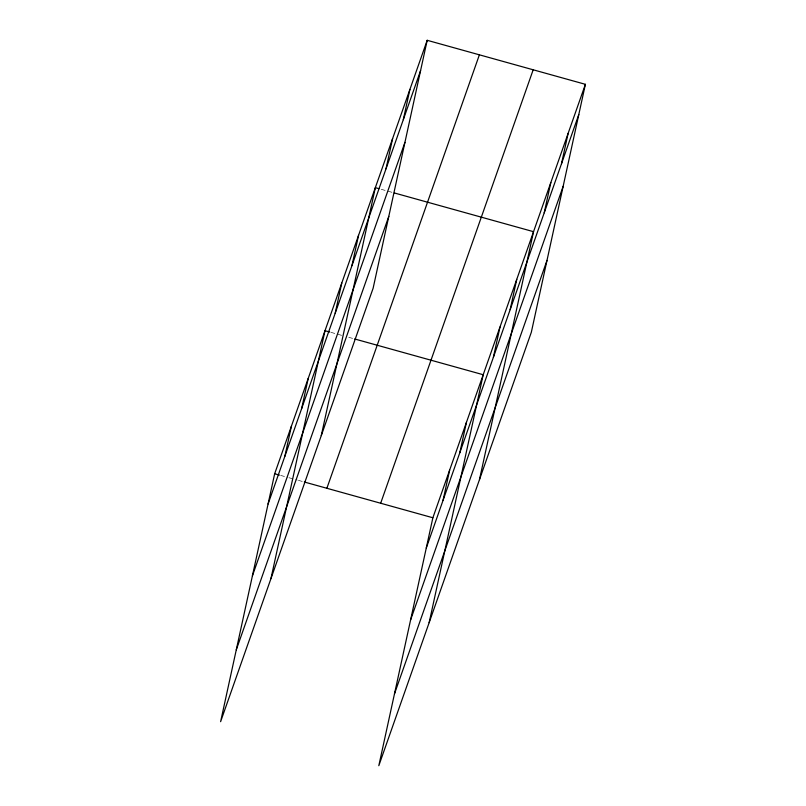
<?xml version="1.0" encoding="UTF-8"?>
<svg xmlns="http://www.w3.org/2000/svg" width="806" height="806" viewBox="0 0 806 806"><rect width="100%" height="100%" fill="white"/><g stroke="black" fill="none" stroke-linecap="round" stroke-linejoin="round"><path stroke-width="0.6" stroke-dasharray="4.03 3.02" d="M381.258 189.329L391.938 192.291M330.934 332.364L341.613 335.336M348.726 337.311L353.471 338.641M280.599 475.399L287.722 477.384M288.911 477.716L297.213 480.023M298.401 480.356L303.147 481.676"/><path stroke-width="1.21" d="M427.19 40.3L274.665 473.757L220.612 721.682L373.128 288.236L427.19 40.3L585.388 84.318L531.335 332.243L378.81 765.7L432.872 517.764L585.388 84.318M284.85 456.337L291.45 426.072M301.625 408.662L308.224 378.397M270.937 578.648L324.999 330.712L329.745 332.032M335.175 313.302L341.774 283.037M351.95 265.617L358.549 235.352M321.272 435.603L375.334 187.677L378.891 188.664M386.014 168.817L392.613 138.551M403.302 119.691L409.901 89.426M443.048 500.355L449.647 470.089M459.823 452.67L466.422 422.404M429.145 622.665L483.207 374.73L354.66 338.963M493.383 357.31L499.982 327.045M510.158 309.635L516.757 279.37M479.479 479.62L533.532 231.685L394.315 192.956M544.221 212.824L550.82 182.559M561.51 163.699L568.109 133.433M268.066 504.022L420.591 70.565M252.409 575.847L404.924 142.4M236.269 649.858L388.794 216.401M326.873 488.275L479.389 54.828M380.664 503.246L533.179 69.79M426.273 548.03L578.789 114.583M410.617 619.864L563.132 186.408M394.477 693.865L546.992 260.419M274.665 473.757L279.41 475.077M304.336 482.008L432.872 517.764"/></g></svg>
